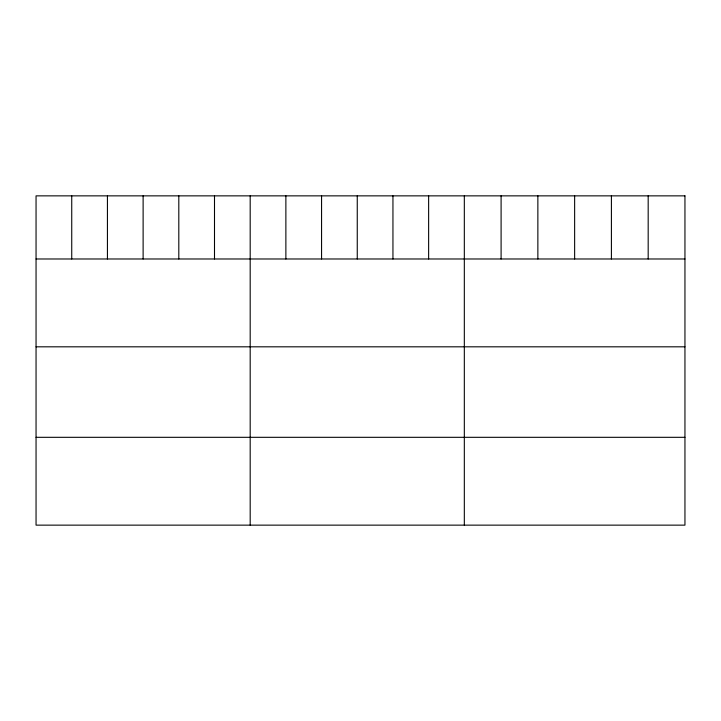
<?xml version="1.0" encoding="UTF-8"?>
<svg xmlns="http://www.w3.org/2000/svg" width="721" height="721" viewBox="0 0 721 721"><rect width="100%" height="100%" fill="white"/><g stroke="black" fill="none" stroke-linecap="round" stroke-linejoin="round"><path stroke-width="1.08" d="M36.05 258.983L684.95 258.983M36.05 346.819L684.95 346.819M36.05 437.314L684.95 437.314M648.179 195.86L648.179 258.983M611.408 195.86L611.408 258.983M574.637 195.86L574.637 258.983M537.866 195.86L537.866 258.983M501.095 195.86L501.095 258.983M464.324 195.86L464.324 525.14M428.635 195.86L428.635 258.983M392.945 195.86L392.945 258.983M357.255 195.86L357.255 258.983M321.566 195.86L321.566 258.983M285.876 195.86L285.876 258.983M250.187 195.86L250.187 525.14M214.498 195.86L214.498 258.983M178.808 195.86L178.808 258.983M143.119 195.86L143.119 258.983M107.429 195.86L107.429 258.983M71.739 195.86L71.739 258.983M684.95 195.86L36.05 195.86L36.05 525.14L684.95 525.14L684.95 195.86"/></g></svg>
